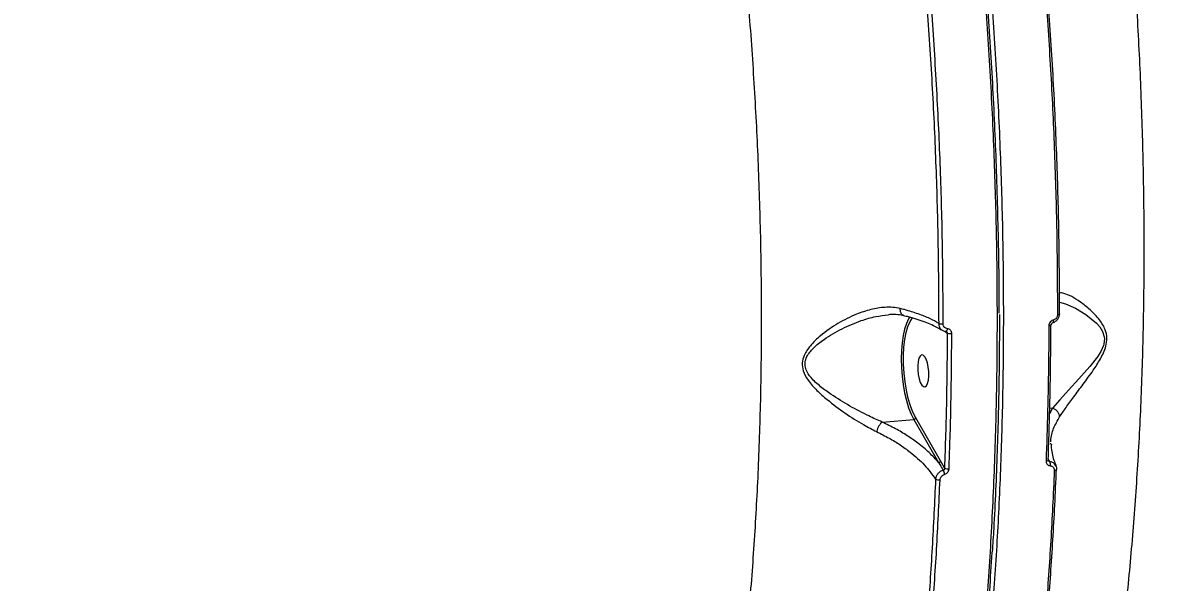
# Model space of a CAD drawing. Header units: millimetres. Extents: x -4335 to 4318, y -3792 to 3101.
# Drawn here: x 1522.9 to 1843.2, y -330.2 to -173.3 of the extents above; entities that cross this region are included whole.
import ezdxf

# ---------------------------------------------------------------- set-up
doc = ezdxf.new("R2010")
doc.units = ezdxf.units.MM
for name, color, linetype in [('DIKOM_ЗОНА', 80, 'Continuous'), ('DIKOM_ОБЪЕКТ', 7, 'Continuous'), ('DIKOM_РАЗМЕР_ЗОНА', 7, 'Continuous'), ('DIKOM_РАЗМЕР_ОБЪЕКТА', 7, 'Continuous')]:
    doc.layers.add(name, color=color, linetype=linetype)
doc.styles.add('style1', font='arial.ttf', dxfattribs={"width": 0.8})
doc.dimstyles.new('1-50', dxfattribs={"dimtxt": 300, "dimasz": 200, "dimexe": 100, "dimexo": 0, "dimgap": 100, "dimtad": 1, "dimtxsty": 'style1', "dimcen": 200, "dimclrd": 7, "dimclre": 7, "dimclrt": 7, "dimadec": 1, "dimazin": 2, "dimtfac": 1, "dimtmove": 0, "dimatfit": 2, "dimfxl": 0, "dimlwd": 25, "dimlwe": 18, "dimarcsym": 0})

# ---------------------------------------------------------------- blocks, each defined once
blk = doc.blocks.new('*D1')
at = {"layer": 'Defpoints', "color": 0, "transparency": 16777216}
for p in [(4316.09, -116.68), (-3504.99, -2016.22), (4316.09, -3691.68)]:
    blk.add_point(p, dxfattribs=at)
at = {"layer": 'DIKOM_РАЗМЕР_ЗОНА', "color": 7, "lineweight": 18, "transparency": 16777216}
for p, q in [((4316.09, -116.68), (4316.09, -3791.68)), ((-3504.99, -2016.22), (-3504.99, -3791.68))]:
    blk.add_line(p, q, dxfattribs=at)
at = {"layer": 'DIKOM_РАЗМЕР_ЗОНА', "color": 7, "lineweight": 25, "transparency": 16777216}
blk.add_line((-3304.99, -3691.68), (4116.09, -3691.68), dxfattribs=at)
at = {"layer": 'DIKOM_РАЗМЕР_ЗОНА', "color": 7, "transparency": 16777216}
for points in [[(-3304.99, -3658.35), (-3304.99, -3725.02), (-3504.99, -3691.68)], [(4116.09, -3658.35), (4116.09, -3725.02), (4316.09, -3691.68)]]:
    blk.add_solid(points, dxfattribs=at)
at = {"layer": 'DIKOM_РАЗМЕР_ЗОНА', "color": 7, "transparency": 16777216, "insert": (133.35, -3438.51), "char_height": 300, "attachment_point": 5, "style": 'style1'}
blk.add_mtext('7850', dxfattribs=at)
blk = doc.blocks.new('*D2')
at = {"layer": 'Defpoints', "color": 0, "transparency": 16777216}
for p in [(2711.72, 601.17), (-2007.01, 181.47), (-2007.01, -2298.93)]:
    blk.add_point(p, dxfattribs=at)
at = {"layer": 'DIKOM_РАЗМЕР_ОБЪЕКТА', "color": 7, "lineweight": 18, "transparency": 16777216}
for p, q in [((2711.72, 601.17), (2711.72, -2398.93)), ((-2007.01, 181.47), (-2007.01, -2398.93))]:
    blk.add_line(p, q, dxfattribs=at)
at = {"layer": 'DIKOM_РАЗМЕР_ОБЪЕКТА', "color": 7, "lineweight": 25, "transparency": 16777216}
blk.add_line((2511.72, -2298.93), (-1807.01, -2298.93), dxfattribs=at)
at = {"layer": 'DIKOM_РАЗМЕР_ОБЪЕКТА', "color": 7, "transparency": 16777216}
for points in [[(-1807.01, -2265.6), (-1807.01, -2332.27), (-2007.01, -2298.93)], [(2511.72, -2265.6), (2511.72, -2332.27), (2711.72, -2298.93)]]:
    blk.add_solid(points, dxfattribs=at)
at = {"layer": 'DIKOM_РАЗМЕР_ОБЪЕКТА', "color": 7, "transparency": 16777216, "insert": (-22.56, -2045.76), "char_height": 300, "attachment_point": 5, "style": 'style1'}
blk.add_mtext('4750', dxfattribs=at)
blk = doc.blocks.new('*D3')
at = {"layer": 'Defpoints', "color": 0, "transparency": 16777216}
for p in [(-2375.87, 1532.76), (1667.44, 1532.76), (-1786.5, -1525.94)]:
    blk.add_point(p, dxfattribs=at)
at = {"layer": 'DIKOM_РАЗМЕР_ОБЪЕКТА', "color": 7, "lineweight": 18, "transparency": 16777216}
for p, q in [((1667.44, 1532.76), (-2475.87, 1532.76)), ((-1786.5, -1525.94), (-2475.87, -1525.94))]:
    blk.add_line(p, q, dxfattribs=at)
at = {"layer": 'DIKOM_РАЗМЕР_ОБЪЕКТА', "color": 7, "lineweight": 25, "transparency": 16777216}
blk.add_line((-2375.87, -1325.94), (-2375.87, 1332.76), dxfattribs=at)
at = {"layer": 'DIKOM_РАЗМЕР_ОБЪЕКТА', "color": 7, "transparency": 16777216}
for points in [[(-2409.21, 1332.76), (-2342.54, 1332.76), (-2375.87, 1532.76)], [(-2409.21, -1325.94), (-2342.54, -1325.94), (-2375.87, -1525.94)]]:
    blk.add_solid(points, dxfattribs=at)
at = {"layer": 'DIKOM_РАЗМЕР_ОБЪЕКТА', "color": 7, "transparency": 16777216, "insert": (-2629.15, -119.32), "char_height": 300, "attachment_point": 5, "rotation": 90, "style": 'style1'}
blk.add_mtext('3050', dxfattribs=at)

msp = doc.modelspace()

# ---------------------------------------------------------------- linework, layer by layer
at = {"layer": 'DIKOM_ЗОНА', "color": 3, "lineweight": 15}
msp.add_lwpolyline([(1629.814, 3100.338, -0.4205658), (4317.777, 469.92), (4317.777, -16.224, -0.4142136), (1317.777, -3016.224), (-2004.986, -3016.224, -0.4142136), (-3504.986, -1516.224), (-3504.986, 1600.338, -0.4142136), (-2004.986, 3100.338), (1629.814, 3100.338)], format="xyb", dxfattribs=at)
at = {"layer": 'DIKOM_ОБЪЕКТ', "color": 7, "linetype": 'Continuous', "lineweight": 15}
for p, q in [((1781.392, -259.791), (1782.105, -260.313)), ((1781.912, -259.934), (1781.766, -259.884)), ((1811.605, -281.384), (1810.79, -282.916)), ((1811.605, -281.384), (1810.832, -281.447)), ((1763.87, -285.256), (1772.73, -284.538)), ((1772.73, -284.538), (1779.698, -296.628)), ((1780.232, -296.177), (1773.264, -284.086)), ((1811.196, -291.499), (1811.193, -291.162)), ((1781.343, -298.132), (1780.232, -296.177)), ((1812.77, -298.598), (1812.77, -298.582))]:
    msp.add_line(p, q, dxfattribs=at)
at = {"layer": 'DIKOM_ОБЪЕКТ', "color": 7, "linetype": 'Continuous', "lineweight": 15, "flags": 128}
for points in [[(1813.591, -251.662), (1815.264, -252.102), (1818.074, -253.369), (1821.018, -255.109), (1823.933, -257.511), (1824.873, -258.579), (1825.657, -259.843), (1826.13, -261.361), (1826.175, -261.872), (1825.992, -263.431), (1825.887, -263.795), (1825.167, -265.442), (1824.223, -266.955), (1822.077, -269.721), (1819.034, -273.175), (1816.125, -276.337), (1813.698, -279.019), (1811.616, -281.383), (1811.614, -281.385), (1811.614, -281.385)], [(1771.649, -255.797), (1771.288, -256.349), (1770.677, -257.62), (1770.158, -259.18), (1769.743, -260.995), (1769.439, -263.027), (1769.254, -265.23), (1769.192, -267.558), (1769.254, -269.959), (1769.439, -272.382), (1769.742, -274.774), (1770.158, -277.082), (1770.677, -279.259), (1771.288, -281.255), (1771.977, -283.027), (1772.73, -284.538)], [(1773.264, -284.086), (1772.495, -282.532), (1771.796, -280.697), (1771.183, -278.626), (1770.672, -276.368), (1770.275, -273.979), (1770.001, -271.516), (1769.857, -269.038), (1769.846, -266.606), (1769.97, -264.278), (1770.224, -262.11), (1770.603, -260.155), (1771.097, -258.46), (1771.695, -257.065), (1772.381, -256.006), (1772.399, -255.985)], [(1813.013, -255.137), (1813.182, -255.119), (1813.332, -255.094), (1813.459, -255.064), (1813.557, -255.029), (1813.624, -254.99), (1813.657, -254.949), (1813.655, -254.908), (1813.618, -254.867)], [(1781.769, -259.883), (1781.833, -259.872), (1781.906, -259.823), (1781.978, -259.736), (1782.043, -259.614), (1782.101, -259.463), (1782.148, -259.288), (1782.182, -259.097)], [(1810.595, -258.244), (1810.77, -258.225), (1810.926, -258.199), (1811.055, -258.166), (1811.153, -258.128), (1811.217, -258.086), (1811.243, -258.042), (1811.244, -258.032)], [(1811.802, -256.694), (1811.821, -256.881), (1811.826, -257.051), (1811.815, -257.199), (1811.789, -257.317), (1811.75, -257.402), (1811.699, -257.45), (1811.676, -257.458)], [(1775.848, -275.383), (1776.249, -275.082), (1776.58, -274.445), (1776.813, -273.521), (1776.931, -272.386), (1776.924, -271.132), (1776.792, -269.861), (1776.545, -268.675), (1776.205, -267.67), (1775.798, -266.929), (1775.357, -266.511), (1774.918, -266.449), (1774.517, -266.749), (1774.187, -267.387), (1773.953, -268.311), (1773.835, -269.446), (1773.842, -270.699), (1773.975, -271.971), (1774.221, -273.157), (1774.562, -274.161), (1774.969, -274.903), (1775.409, -275.321), (1775.848, -275.383)], [(1809.832, -296.154), (1810.007, -296.133), (1810.163, -296.101), (1810.292, -296.06), (1810.39, -296.011), (1810.454, -295.955), (1810.48, -295.896), (1810.481, -295.885)], [(1810.481, -295.885), (1810.469, -295.834), (1810.42, -295.774)], [(1812.123, -298.868), (1812.291, -298.848), (1812.442, -298.818), (1812.569, -298.778), (1812.667, -298.731), (1812.734, -298.677), (1812.767, -298.619), (1812.77, -298.598)]]:
    msp.add_lwpolyline(points, dxfattribs=at)
at = {"layer": 'DIKOM_ОБЪЕКТ', "color": 7, "linetype": 'Continuous', "lineweight": 15}
for centre, radius, start, end in [((1780.616, -254.783), 2.975, 252.3242, 276.82105), ((1783.033, -257.734), 2.74, 250.21989, 277.39729), ((1772.69, -283.949), 0.59, 273.87317, 346.51581), ((1779.658, -296.039), 0.591, 273.88669, 346.50229), ((1809.047, -297.111), 1.985, 347.96069, 21.21256), ((1778.51, -300.177), 2.848, 4.98173, 28.52263), ((1782.332, -296.295), 2.086, 241.70818, 277.94811), ((1779.817, -299.333), 2.151, 242.90694, 277.34835)]:
    msp.add_arc(centre, radius, start, end, dxfattribs=at)
for points, knots in [([(1696.003, -586.058), (1697.513, -585.572), (1701.612, -584.253), (1708.185, -581.012), (1715.658, -576.004), (1722.942, -569.694), (1730.005, -562.138), (1736.814, -553.361), (1743.346, -543.382), (1749.583, -532.193), (1755.52, -519.836), (1761.144, -506.361), (1766.427, -491.832), (1771.344, -476.314), (1775.877, -459.849), (1780.01, -442.443), (1783.745, -424.145), (1787.073, -405.019), (1789.98, -385.156), (1792.451, -364.648), (1794.45, -343.81), (1795.983, -322.695), (1797.078, -301.366), (1797.753, -279.621), (1798.005, -257.556), (1797.834, -235.266), (1797.229, -212.528), (1796.161, -189.364), (1794.623, -165.813), (1792.636, -142.236), (1790.21, -118.744), (1787.355, -95.446), (1784.078, -72.417), (1780.374, -49.701), (1776.259, -27.329), (1771.748, -5.369), (1766.866, 16.082), (1761.626, 36.907), (1756.426, 55.792), (1752.863, 67.441), (1751.272, 72.64)], [0, 0, 0, 0, 0.0156523, 0.0424897, 0.0694115, 0.0963765, 0.1233416, 0.1502635, 0.1771009, 0.2039381, 0.23086, 0.2578252, 0.2847902, 0.311712, 0.3385495, 0.3653868, 0.3923086, 0.4192736, 0.4462388, 0.4731606, 0.499998, 0.5258463, 0.55177, 0.5777323, 0.6036945, 0.6296183, 0.6554665, 0.6823039, 0.7092259, 0.736191, 0.7631561, 0.7900781, 0.8169154, 0.8437529, 0.8706749, 0.89764, 0.9246051, 0.9515271, 0.9783644, 1, 1, 1, 1]), ([(1749.398, 72.488), (1750.552, 68.735), (1753.662, 58.626), (1758.47, 41.56), (1763.724, 21.192), (1768.674, 0.026), (1773.295, -21.883), (1777.561, -44.479), (1781.379, -67.263), (1784.746, -90.153), (1787.669, -113.066), (1790.197, -136.374), (1792.302, -160.014), (1793.967, -183.907), (1795.155, -207.53), (1795.875, -230.807), (1796.141, -253.672), (1795.96, -276.497), (1795.312, -299.201), (1794.189, -321.7), (1792.614, -343.498), (1790.604, -364.537), (1788.184, -384.776), (1785.315, -404.545), (1781.987, -423.754), (1778.201, -442.321), (1774.04, -459.837), (1769.528, -476.266), (1764.694, -491.597), (1759.46, -506.082), (1753.827, -519.63), (1747.806, -532.171), (1741.794, -542.952), (1735.862, -552.138), (1730.069, -559.912), (1724.069, -566.796), (1717.878, -572.783), (1711.552, -577.72), (1706.632, -580.965), (1703.806, -582.249), (1703.142, -582.55)], [0, 0, 0, 0, 0.0161604, 0.0435372, 0.070935, 0.0983118, 0.1264838, 0.1546787, 0.1828507, 0.2102274, 0.2376252, 0.265002, 0.293174, 0.3213689, 0.3495408, 0.3769176, 0.4043154, 0.4316921, 0.4598641, 0.488059, 0.5162311, 0.5436078, 0.5710056, 0.5983824, 0.6265543, 0.6547492, 0.6829212, 0.7102978, 0.7376957, 0.7650724, 0.7932442, 0.8214392, 0.8496111, 0.8734383, 0.8972936, 0.9211489, 0.9452304, 0.9693114, 0.9927828, 1, 1, 1, 1]), ([(1765.15, -530.32), (1766.676, -528.976), (1770.404, -525.691), (1776.105, -519.125), (1782.264, -510.854), (1788.174, -501.455), (1793.817, -491.025), (1799.17, -479.571), (1804.22, -467.097), (1808.964, -453.643), (1813.391, -439.259), (1817.481, -424.015), (1821.215, -407.979), (1824.579, -391.192), (1827.56, -373.666), (1830.161, -355.444), (1832.377, -336.592), (1834.2, -317.2), (1835.621, -297.358), (1836.632, -277.111), (1837.225, -256.486), (1837.406, -235.523), (1837.179, -214.301), (1836.547, -192.92), (1835.512, -171.477), (1834.076, -150.022), (1832.231, -128.59), (1829.988, -107.217), (1827.361, -85.984), (1824.364, -64.99), (1821.012, -44.33), (1817.58, -25.584), (1814.183, -8.668), (1811.951, 1.377), (1810.834, 6.4)], [0, 0, 0, 0, 0.0221436, 0.0541073, 0.0861223, 0.1181372, 0.1501014, 0.1819646, 0.2138292, 0.2457941, 0.2778099, 0.309826, 0.341791, 0.3736557, 0.4055426, 0.4375298, 0.469568, 0.5016063, 0.5335939, 0.5654811, 0.5974198, 0.6294585, 0.6615483, 0.6936385, 0.7256777, 0.7576167, 0.7896343, 0.8217518, 0.8539205, 0.8860897, 0.9182079, 0.9502259, 0.9751129, 1, 1, 1, 1]), ([(1699.613, -2.622), (1700.995, -8.275), (1703.76, -19.587), (1707.57, -37.032), (1711.123, -54.77), (1714.428, -73.035), (1717.471, -91.798), (1720.23, -111.027), (1722.658, -130.414), (1724.819, -150.553), (1726.661, -171.426), (1728.139, -192.989), (1729.196, -214.518), (1729.828, -235.914), (1730.033, -257.075), (1729.805, -277.91), (1729.14, -298.378), (1728.049, -318.453), (1726.539, -338.098), (1724.618, -357.221), (1722.295, -375.733), (1719.576, -393.555), (1716.459, -410.644), (1712.959, -426.989), (1709.087, -442.557), (1704.863, -457.279), (1700.307, -471.084), (1695.336, -484.155), (1689.941, -496.391), (1684.125, -507.711), (1677.996, -517.871), (1671.569, -526.788), (1664.888, -534.555), (1660.236, -538.645), (1657.911, -540.689)], [0, 0, 0, 0, 0.0277666, 0.0555664, 0.0833659, 0.1111324, 0.1400374, 0.1689801, 0.1979228, 0.2268277, 0.2586375, 0.2905482, 0.3225101, 0.3544718, 0.386382, 0.4181914, 0.4498956, 0.4817, 0.5135557, 0.5454111, 0.5772152, 0.6089192, 0.6405475, 0.672276, 0.7040554, 0.7358346, 0.7675626, 0.799191, 0.832594, 0.8660266, 0.8994295, 0.9329431, 0.9664866, 1, 1, 1, 1]), ([(1796.66, -254.703), (1796.66, -254.694), (1796.731, -246.947), (1796.447, -231.233), (1795.785, -207.814), (1794.564, -184.472), (1793.602, -168.965), (1792.922, -161.199), (1792.917, -161.146)], [0, 0, 0, 0, 0.0002854, 0.253468, 0.5064443, 0.7522802, 0.9983054, 1, 1, 1, 1]), ([(1780.97, -257.736), (1780.935, -250.527), (1780.866, -236.109), (1780.243, -214.152), (1779.267, -192.008), (1778.265, -177.147), (1777.764, -169.717)], [0, 0, 0, 0, 0.2485969, 0.4971933, 0.7485966, 1, 1, 1, 1]), ([(1809.84, -167.115), (1810.333, -174.462), (1811.318, -189.158), (1812.288, -211.222), (1812.914, -233.264), (1812.98, -247.846), (1813.013, -255.137)], [0, 0, 0, 0, 0.2485968, 0.4971932, 0.7485965, 1, 1, 1, 1]), ([(1813.618, -254.867), (1813.586, -247.673), (1813.523, -233.287), (1812.91, -211.379), (1811.946, -189.284), (1810.954, -174.455), (1810.458, -167.041)], [0, 0, 0, 0, 0.2485971, 0.4971938, 0.7485969, 1, 1, 1, 1]), ([(1776.514, -169.794), (1777.009, -177.125), (1777.998, -191.788), (1778.975, -213.801), (1779.607, -235.793), (1779.678, -250.342), (1779.713, -257.617)], [0, 0, 0, 0, 0.2485968, 0.4971938, 0.7485967, 1, 1, 1, 1]), ([(1813.632, -283.779), (1814.204, -282.947), (1815.361, -281.26), (1817.633, -278.143), (1820.233, -274.657), (1822.82, -271.13), (1824.77, -268.15), (1825.956, -265.855), (1826.69, -263.893), (1827, -261.589), (1826.533, -259.516), (1825.711, -257.88), (1824.336, -255.892), (1822.163, -253.697), (1819.457, -251.553), (1816.91, -249.944), (1814.994, -249.211), (1813.897, -248.977), (1813.583, -249.138), (1813.57, -249.144)], [0, 0, 0, 0, 0.0762788, 0.1546128, 0.2378833, 0.3228337, 0.3852707, 0.4169881, 0.4495997, 0.486606, 0.5294649, 0.560435, 0.5921354, 0.6761052, 0.7624307, 0.8481456, 0.9361182, 0.9972939, 1, 1, 1, 1]), ([(1768.945, -253.444), (1768.247, -253.31), (1766.849, -253.041), (1764.09, -253.054), (1760.676, -253.616), (1756.242, -255.109), (1751.423, -257.483), (1747.04, -260.524), (1743.797, -263.587), (1741.994, -266.212), (1741.326, -268.706), (1741.658, -271.148), (1743.139, -273.78), (1745.5, -276.436), (1749.012, -279.495), (1753.389, -282.776), (1758.114, -285.787), (1761.075, -287.314), (1762.296, -287.944)], [0, 0, 0, 0, 0.0404318, 0.0808833, 0.150957, 0.2211484, 0.3139226, 0.4066922, 0.4680973, 0.518439, 0.5509397, 0.5857394, 0.6308313, 0.6892173, 0.7478301, 0.8412604, 0.9345785, 1, 1, 1, 1]), ([(1763.862, -285.259), (1763.861, -285.258), (1762.612, -284.745), (1759.602, -283.367), (1754.755, -280.799), (1750.218, -278.024), (1746.557, -275.376), (1744.07, -273.153), (1742.557, -270.99), (1742.217, -269.478), (1742.253, -268.219), (1742.649, -266.989), (1743.555, -265.629), (1745.1, -263.923), (1748.072, -261.584), (1752.613, -258.957), (1757.527, -256.899), (1761.922, -255.591), (1764.431, -255.321), (1765.614, -255.194)], [0, 0, 0, 0, 0.0000653, 0.0733076, 0.1767355, 0.2830339, 0.34657, 0.4112266, 0.4579984, 0.4847962, 0.4927158, 0.5252182, 0.5513041, 0.5781411, 0.645153, 0.7477317, 0.8528867, 0.9306818, 1, 1, 1, 1]), ([(1769.948, -255.483), (1769.703, -255.415), (1768.891, -255.191), (1767.436, -255.074), (1766.192, -255.14), (1765.606, -255.171)], [0, 0, 0, 0, 0.1861846, 0.6164191, 1, 1, 1, 1]), ([(1769.933, -255.429), (1769.786, -255.369), (1769.476, -255.242), (1769.138, -254.733), (1768.971, -254.139), (1768.939, -253.685), (1768.944, -253.489), (1768.945, -253.444)], [0, 0, 0, 0, 0.2486322, 0.5240167, 0.7993977, 0.9541433, 1, 1, 1, 1]), ([(1779.713, -257.617), (1778.919, -257.155), (1777.316, -256.221), (1774.046, -254.92), (1771.137, -254.01), (1769.328, -253.543), (1768.945, -253.444)], [0, 0, 0, 0, 0.299165, 0.603993, 0.9163505, 1, 1, 1, 1]), ([(1780.643, -259.538), (1780.25, -259.3), (1779.43, -258.803), (1777.829, -258.037), (1775.928, -257.26), (1773.732, -256.507), (1771.726, -255.901), (1770.375, -255.57), (1769.923, -255.459)], [0, 0, 0, 0, 0.1657554, 0.3465139, 0.5306859, 0.7172592, 0.9052143, 1, 1, 1, 1]), ([(1796.721, -255.083), (1796.725, -256.877), (1796.738, -262.398), (1796.641, -271.57), (1796.437, -282.593), (1796.117, -293.532), (1795.686, -304.387), (1795.23, -313.76), (1794.875, -319.467), (1794.74, -321.625)], [0, 0, 0, 0, 0.0790103, 0.2431062, 0.4070812, 0.5711192, 0.7353483, 0.8999557, 1, 1, 1, 1]), ([(1811.568, -257.427), (1811.628, -257.412), (1811.95, -257.332), (1812.512, -257.049), (1813.118, -256.452), (1813.533, -255.693), (1813.59, -255.142), (1813.618, -254.867)], [0, 0, 0, 0, 0.0542201, 0.2910822, 0.5276332, 0.7637279, 1, 1, 1, 1]), ([(1813.013, -255.137), (1812.997, -255.304), (1812.965, -255.637), (1812.722, -256.098), (1812.363, -256.462), (1812.029, -256.635), (1811.837, -256.685), (1811.802, -256.694)], [0, 0, 0, 0, 0.2363592, 0.472586, 0.709153, 0.9458425, 1, 1, 1, 1]), ([(1779.713, -257.617), (1779.714, -257.678), (1779.718, -258.012), (1779.865, -258.593), (1780.217, -259.186), (1780.558, -259.4), (1780.683, -259.478)], [0, 0, 0, 0, 0.0800974, 0.437035, 0.7939138, 1, 1, 1, 1]), ([(1782.182, -259.097), (1782.026, -259.069), (1781.715, -259.014), (1781.331, -258.73), (1781.065, -258.333), (1780.975, -257.975), (1780.971, -257.773), (1780.97, -257.736)], [0, 0, 0, 0, 0.2363653, 0.4729115, 0.7098876, 0.9468507, 1, 1, 1, 1]), ([(1783.386, -260.452), (1783.385, -260.414), (1783.381, -260.212), (1783.292, -259.857), (1783.028, -259.462), (1782.646, -259.179), (1782.336, -259.124), (1782.182, -259.097)], [0, 0, 0, 0, 0.0545738, 0.2913656, 0.5278256, 0.7639389, 1, 1, 1, 1]), ([(1810.595, -258.244), (1810.592, -258.893), (1810.58, -262.138), (1810.512, -270.124), (1810.304, -282.152), (1809.99, -291.485), (1809.832, -296.154)], [0, 0, 0, 0, 0.0507678, 0.2538484, 0.6266963, 1, 1, 1, 1]), ([(1810.42, -295.774), (1810.626, -289.537), (1811.04, -277.051), (1811.134, -264.324), (1811.181, -257.954)], [0, 0, 0, 0, 0.4994504, 1, 1, 1, 1]), ([(1811.802, -256.694), (1811.766, -256.704), (1811.576, -256.753), (1811.244, -256.925), (1810.887, -257.287), (1810.643, -257.746), (1810.611, -258.078), (1810.595, -258.244)], [0, 0, 0, 0, 0.053545, 0.2898085, 0.5263784, 0.7631271, 1, 1, 1, 1]), ([(1811.676, -257.463), (1811.647, -257.469), (1811.581, -257.484), (1811.464, -257.561), (1811.354, -257.679), (1811.278, -257.823), (1811.243, -257.951), (1811.247, -258.013), (1811.248, -258.031)], [0, 0, 0, 0, 0.1562058, 0.3518762, 0.5345738, 0.7278802, 0.9165557, 1, 1, 1, 1]), ([(1781.771, -259.87), (1781.722, -259.87), (1781.388, -259.872), (1780.987, -259.755), (1780.734, -259.533), (1780.696, -259.5)], [0, 0, 0, 0, 0.1255606, 0.8665261, 1, 1, 1, 1]), ([(1782.105, -260.313), (1782.058, -266.669), (1781.964, -279.395), (1781.55, -291.882), (1781.343, -298.132)], [0, 0, 0, 0, 0.4994501, 1, 1, 1, 1]), ([(1781.908, -259.939), (1781.93, -259.952), (1781.995, -259.995), (1782.067, -260.112), (1782.101, -260.231), (1782.105, -260.3), (1782.105, -260.313)], [0, 0, 0, 0, 0.1747322, 0.544333, 0.914627, 1, 1, 1, 1]), ([(1782.621, -298.361), (1782.644, -297.728), (1782.761, -294.562), (1783.012, -286.712), (1783.288, -274.735), (1783.353, -265.215), (1783.386, -260.452)], [0, 0, 0, 0, 0.0507672, 0.2538475, 0.6266945, 1, 1, 1, 1]), ([(1811.614, -281.385), (1811.613, -281.385), (1811.61, -281.384), (1811.606, -281.384), (1811.605, -281.384)], [0, 0, 0, 0, 0.4132312, 1, 1, 1, 1]), ([(1813.632, -283.779), (1813.629, -283.737), (1813.61, -283.47), (1813.462, -282.947), (1813.029, -282.275), (1812.389, -281.701), (1811.873, -281.49), (1811.614, -281.385)], [0, 0, 0, 0, 0.0429072, 0.268007, 0.5119949, 0.7560079, 1, 1, 1, 1]), ([(1811.19, -290.812), (1811.188, -290.7), (1811.165, -289.411), (1811.8, -286.996), (1813.017, -284.859), (1813.632, -283.779)], [0, 0, 0, 0, 0.0449456, 0.5172352, 1, 1, 1, 1]), ([(1763.862, -285.259), (1763.71, -285.397), (1763.404, -285.674), (1762.951, -286.337), (1762.578, -287.075), (1762.38, -287.626), (1762.307, -287.9), (1762.296, -287.944)], [0, 0, 0, 0, 0.244, 0.4880219, 0.7320339, 0.957126, 1, 1, 1, 1]), ([(1762.296, -287.944), (1763.493, -288.547), (1765.807, -289.711), (1768.927, -291.648), (1772.347, -294.118), (1775.925, -297.297), (1777.858, -299.919), (1778.838, -301.248)], [0, 0, 0, 0, 0.1647905, 0.31844, 0.4735163, 0.733307, 1, 1, 1, 1]), ([(1763.87, -285.256), (1763.869, -285.257), (1763.866, -285.257), (1763.864, -285.258), (1763.862, -285.259), (1763.862, -285.259)], [0, 0, 0, 0, 0.508036, 0.9154213, 1, 1, 1, 1]), ([(1779.698, -296.628), (1778.846, -295.69), (1777.133, -293.8), (1774.109, -291.287), (1770.922, -289.061), (1767.608, -287.072), (1765.141, -285.873), (1763.87, -285.256)], [0, 0, 0, 0, 0.2198945, 0.4427735, 0.6236698, 0.8062576, 1, 1, 1, 1]), ([(1811.306, -291.473), (1811.293, -291.662), (1811.235, -292.489), (1811.455, -293.996), (1811.889, -295.815), (1812.415, -296.992), (1812.639, -297.492)], [0, 0, 0, 0, 0.0990579, 0.4317523, 0.758421, 1, 1, 1, 1]), ([(1779.698, -296.628), (1779.812, -296.814), (1780.258, -297.539), (1780.69, -298.272), (1781.012, -298.817)], [0, 0, 0, 0, 0.256395, 1, 1, 1, 1]), ([(1809.832, -296.154), (1809.832, -296.211), (1809.831, -296.434), (1809.923, -296.802), (1810.177, -297.182), (1810.541, -297.45), (1810.839, -297.5), (1810.988, -297.525)], [0, 0, 0, 0, 0.0825858, 0.3217151, 0.5513342, 0.7756049, 1, 1, 1, 1]), ([(1810.898, -296.393), (1810.872, -296.346), (1810.712, -296.055), (1810.557, -295.765), (1810.427, -295.522)], [0, 0, 0, 0, 0.163246, 1, 1, 1, 1]), ([(1810.487, -295.884), (1810.486, -295.922), (1810.482, -296.025), (1810.51, -296.079), (1810.528, -296.113)], [0, 0, 0, 0, 0.3740749, 1, 1, 1, 1]), ([(1810.898, -296.393), (1810.852, -296.384), (1810.799, -296.373), (1810.7, -296.318), (1810.609, -296.245), (1810.556, -296.151), (1810.533, -296.11)], [0, 0, 0, 0, 0.2981523, 0.3437052, 0.7128298, 1, 1, 1, 1]), ([(1812.572, -297.527), (1812.458, -297.326), (1812.228, -296.924), (1811.63, -296.517), (1811.142, -296.434), (1810.898, -296.393)], [0, 0, 0, 0, 0.3334534, 0.6660127, 1, 1, 1, 1]), ([(1810.988, -297.525), (1811.136, -297.55), (1811.43, -297.599), (1811.789, -297.863), (1812.036, -298.236), (1812.124, -298.595), (1812.123, -298.812), (1812.123, -298.868)], [0, 0, 0, 0, 0.2257052, 0.4513452, 0.6802074, 0.9176233, 1, 1, 1, 1]), ([(1812.507, -297.466), (1812.558, -297.552), (1812.745, -297.872), (1812.825, -298.289), (1812.765, -298.579), (1812.762, -298.597)], [0, 0, 0, 0, 0.2585837, 0.9544182, 1, 1, 1, 1]), ([(1781.012, -298.817), (1780.975, -298.826), (1780.682, -298.898), (1780.13, -299.145), (1779.473, -299.711), (1778.99, -300.447), (1778.888, -300.982), (1778.838, -301.248)], [0, 0, 0, 0, 0.0333351, 0.2664343, 0.5082682, 0.7552707, 1, 1, 1, 1]), ([(1780.092, -301.466), (1780.115, -301.296), (1780.161, -300.954), (1780.433, -300.486), (1780.817, -300.129), (1781.148, -299.977), (1781.324, -299.935), (1781.347, -299.93)], [0, 0, 0, 0, 0.2478599, 0.4958768, 0.736387, 0.9669587, 1, 1, 1, 1]), ([(1781.343, -298.132), (1781.347, -298.209), (1781.354, -298.359), (1781.294, -298.567), (1781.193, -298.719), (1781.094, -298.788), (1781.036, -298.81), (1781.018, -298.816), (1781.012, -298.817)], [0, 0, 0, 0, 0.2725874, 0.5325271, 0.7667773, 0.9318743, 0.9741325, 1, 1, 1, 1]), ([(1781.347, -299.93), (1781.367, -299.925), (1781.546, -299.883), (1781.883, -299.728), (1782.274, -299.362), (1782.552, -298.884), (1782.598, -298.536), (1782.621, -298.361)], [0, 0, 0, 0, 0.029866, 0.2617374, 0.5039364, 0.7519865, 1, 1, 1, 1]), ([(1812.123, -298.868), (1811.977, -302.235), (1811.55, -312.082), (1810.581, -328.16), (1809.091, -346.986), (1807.27, -365.471), (1805.765, -377.419), (1805.012, -383.393)], [0, 0, 0, 0, 0.1144547, 0.3347647, 0.5550752, 0.7775381, 1, 1, 1, 1]), ([(1805.629, -382.831), (1806.373, -376.929), (1807.861, -365.125), (1809.678, -346.748), (1811.176, -327.91), (1812.153, -311.746), (1812.582, -301.858), (1812.727, -298.499)], [0, 0, 0, 0, 0.2203115, 0.4406215, 0.6630837, 0.8855459, 1, 1, 1, 1]), ([(1778.838, -301.248), (1778.544, -307.7), (1777.956, -320.605), (1776.634, -339.582), (1774.983, -358.225), (1773.314, -373.534), (1772.156, -382.524), (1771.763, -385.578)], [0, 0, 0, 0, 0.2203112, 0.4406222, 0.6630839, 0.8855458, 1, 1, 1, 1]), ([(1773.001, -385.989), (1773.395, -382.928), (1774.549, -373.975), (1776.209, -358.751), (1777.865, -340.132), (1779.199, -321.056), (1779.795, -307.996), (1780.092, -301.466)], [0, 0, 0, 0, 0.1144549, 0.3347652, 0.5550758, 0.7775381, 1, 1, 1, 1]), ([(1793.104, -343.299), (1793.11, -343.239), (1793.781, -336.258), (1794.313, -329.063), (1794.67, -321.789), (1794.67, -321.778)], [0, 0, 0, 0, 0.0085731, 0.9984537, 1, 1, 1, 1])]:
    msp.add_open_spline(points, degree=3, knots=knots, dxfattribs=at)

# ---------------------------------------------------------------- dimensions: what is measured, and where the dimension line sits
at = {"layer": 'DIKOM_РАЗМЕР_ЗОНА'}
dim = msp.add_linear_dim(base=(4316.095, -3691.684), p1=(-3504.986, -2016.224), p2=(4316.095, -116.68), text='7850', dimstyle='1-50', dxfattribs=at)
dim.commit()
dim.dimension.update_dxf_attribs({"geometry": '*D1', "text_midpoint": (133.347, -3691.684), "dimtype": 160})
at = {"layer": 'DIKOM_РАЗМЕР_ОБЪЕКТА'}
dim = msp.add_linear_dim(base=(-2375.873, 1532.764), p1=(-1786.496, -1525.942), p2=(1667.44, 1532.764), angle=90, text='3050', dimstyle='1-50', dxfattribs=at)
dim.commit()
dim.dimension.update_dxf_attribs({"geometry": '*D3', "text_midpoint": (-2375.873, -119.318), "dimtype": 160})
dim = msp.add_linear_dim(base=(-2007.007, -2298.934), p1=(2711.721, 601.173), p2=(-2007.007, 181.474), text='4750', dimstyle='1-50', dxfattribs=at)
dim.commit()
dim.dimension.update_dxf_attribs({"geometry": '*D2', "text_midpoint": (-22.564, -2298.934), "dimtype": 160})

doc.saveas('drawing.dxf')
